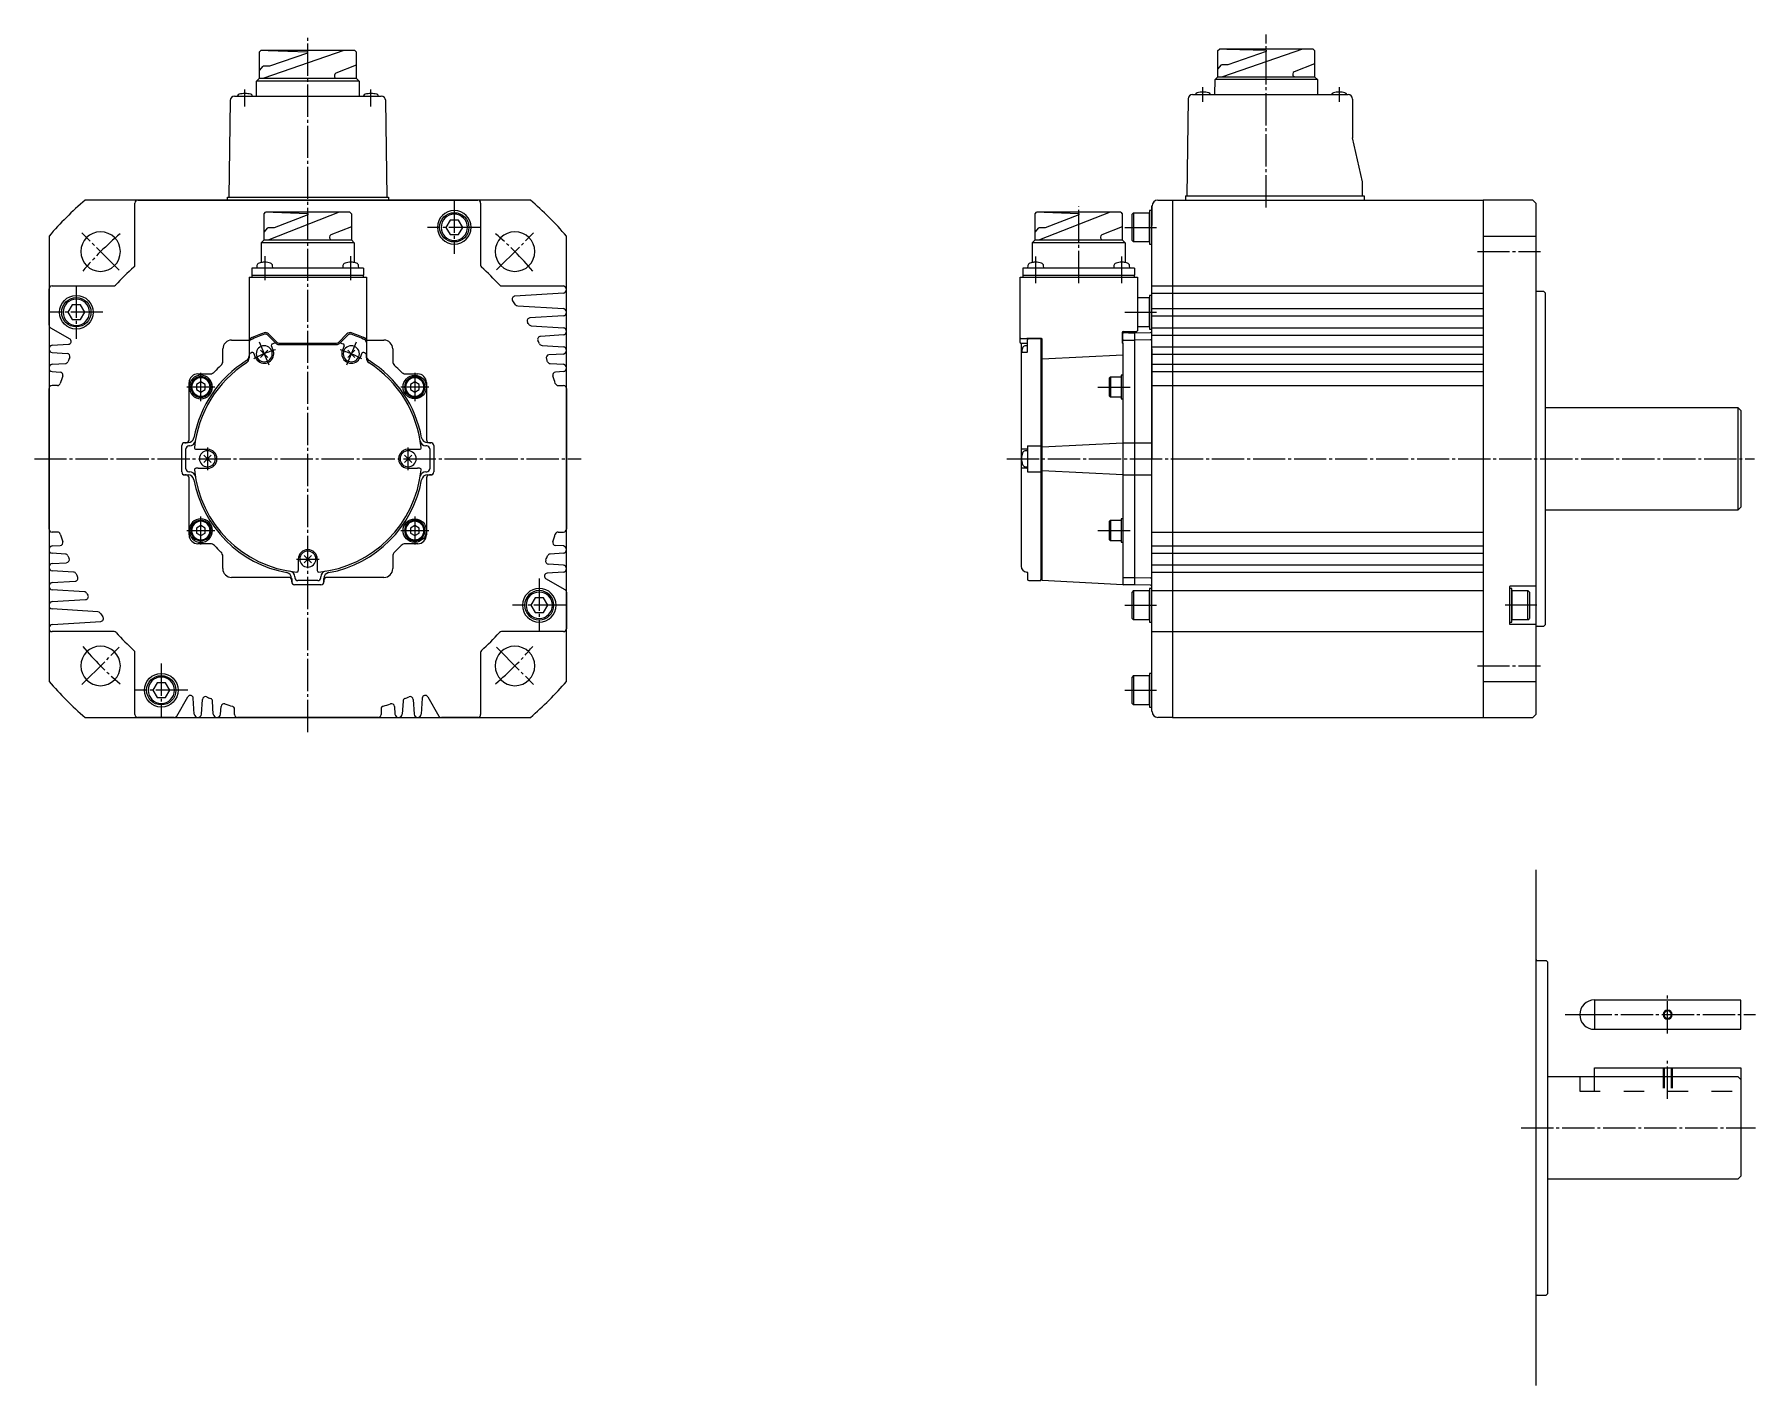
# Model space of a CAD drawing. Extents: x 0 to 920, y 0 to 461.
# Drawn here: x 0 to 587, y 0 to 461 of the extents above; entities that cross this region are included whole.
import ezdxf

# ---------------------------------------------------------------- set-up
doc = ezdxf.new("R2010")
doc.units = 0
doc.header["$MEASUREMENT"] = 0
doc.linetypes.add('DASH_CENTER', pattern=[14, 11, -1, 1, -1])
doc.linetypes.add('DASHED', pattern=[15, 7, -8])
doc.layers.get('0').update_dxf_attribs({"linetype": 'CONTINUOUS'})

msp = doc.modelspace()

# ---------------------------------------------------------------- linework, layer by layer
at = {"color": 1, "linetype": 'DASH_CENTER'}
for p, q in [((93.3, 223.05), (93.3, 460.7)), ((420.42, 402.15), (420.42, 461.2)), ((71.86, 436.65), (71.86, 442.39)), ((114.86, 436.65), (114.86, 442.39)), ((398.82, 438.15), (398.82, 443.15)), ((445.32, 443.15), (445.32, 438.15)), ((143.3, 404.45), (143.3, 386.25)), ((356.42, 376.35), (356.42, 402.49)), ((152.4, 395.35), (134.2, 395.35)), ((372.12, 395.35), (382.92, 395.35)), ((28.95, 380.7), (16.23, 393.42)), ((157.76, 380.81), (170.37, 393.42)), ((78.62, 385.53), (78.62, 377.28)), ((107.98, 377.28), (107.98, 385.53)), ((341.74, 376.35), (341.74, 385.44)), ((371.1, 376.35), (371.1, 385.44)), ((492.49, 387.06), (514.05, 387.06)), ((14.3, 375.45), (14.3, 357.25)), ((23.4, 366.35), (5.2, 366.35)), ((372.12, 366.35), (382.92, 366.35)), ((80.08, 348.27), (76.82, 356.12)), ((109.78, 356.12), (106.52, 348.27)), ((61.6, 340.85), (52, 340.85)), ((56.8, 336.05), (56.8, 345.65)), ((134.6, 340.85), (125, 340.85)), ((129.8, 345.65), (129.8, 336.05)), ((362.92, 340.85), (374.42, 340.85)), ((59.05, 320.24), (59.05, 312.46)), ((127.55, 312.46), (127.55, 320.24)), ((0, 316.35), (186.6, 316.35)), ((331.9, 316.35), (587.02, 316.35)), ((336.17, 316.35), (340.03, 316.35)), ((56.8, 287.05), (56.8, 296.65)), ((129.8, 296.65), (129.8, 287.05)), ((52, 291.85), (61.6, 291.85)), ((125, 291.85), (134.6, 291.85)), ((362.92, 291.85), (374.42, 291.85)), ((89.41, 282.1), (97.19, 282.1)), ((172.3, 275.45), (172.3, 257.25)), ((181.4, 266.35), (163.2, 266.35)), ((372.12, 266.35), (382.92, 266.35)), ((512.73, 266.35), (501.93, 266.35)), ((16.23, 239.28), (28.95, 252)), ((157.65, 252), (170.37, 239.28)), ((43.3, 246.45), (43.3, 228.25)), ((492.49, 245.64), (514.05, 245.64)), ((52.4, 237.35), (34.2, 237.35)), ((47.85, 237.35), (43.3, 237.35)), ((372.12, 237.35), (382.92, 237.35)), ((557.42, 120.18), (557.42, 133.28)), ((522.42, 126.61), (527.42, 126.61)), ((527.42, 126.61), (587.42, 126.61)), ((557.42, 97.9), (557.42, 111)), ((507.42, 88), (587.42, 88))]:
    msp.add_line(p, q, dxfattribs=at)
at = {"color": 7, "linetype": 'Continuous'}
for p, q in [((76.8, 455.2), (77.3, 455.7)), ((76.8, 446.26), (76.8, 455.2)), ((109.3, 455.7), (77.3, 455.7)), ((109.3, 455.7), (77.31, 455.7)), ((105.63, 455.7), (78.32, 446.26)), ((79.83, 455.7), (93.24, 455.31)), ((93.24, 454.84), (80.24, 450.35)), ((93.24, 455.31), (93.24, 454.84)), ((109.8, 455.2), (109.3, 455.7)), ((109.8, 455.2), (109.8, 446.26)), ((403.93, 455.7), (404.43, 456.2)), ((403.93, 446.76), (403.93, 455.7)), ((436.42, 456.2), (404.43, 456.2)), ((436.42, 456.2), (404.43, 456.2)), ((436.42, 456.2), (404.44, 456.2)), ((432.75, 456.2), (405.45, 446.76)), ((406.95, 456.2), (420.37, 455.81)), ((420.37, 455.34), (407.36, 450.85)), ((420.37, 455.81), (420.37, 455.34)), ((436.92, 455.7), (436.42, 456.2)), ((436.92, 455.7), (436.92, 446.76)), ((76.8, 448.86), (78.06, 450.35)), ((80.24, 450.35), (78.06, 450.35)), ((102.36, 447.25), (102.36, 447.01)), ((109.8, 450.68), (102.84, 447.95)), ((402.93, 445.76), (403.93, 446.76)), ((403.93, 449.36), (405.18, 450.85)), ((403.93, 446.76), (430.23, 446.76)), ((407.36, 450.85), (405.18, 450.85)), ((429.48, 447.75), (429.48, 447.51)), ((436.92, 451.18), (429.96, 448.45)), ((430.23, 446.76), (436.92, 446.76)), ((436.92, 446.76), (437.92, 445.76)), ((436.92, 446.76), (437.92, 445.76)), ((75.77, 440.15), (75.8, 445.26)), ((75.8, 445.26), (76.8, 446.26)), ((110.8, 445.26), (75.8, 445.26)), ((76.8, 446.26), (103.11, 446.26)), ((103.11, 446.26), (109.8, 446.26)), ((109.8, 446.26), (110.8, 445.26)), ((109.8, 446.26), (110.8, 445.26)), ((110.8, 445.26), (110.83, 440.15)), ((395.3, 440.65), (421.82, 440.65)), ((402.9, 440.65), (402.93, 445.76)), ((437.92, 445.76), (402.93, 445.76)), ((421.82, 440.65), (448.32, 440.65)), ((437.92, 445.76), (437.95, 440.65)), ((66.84, 438.67), (66.36, 405.65)), ((68.34, 440.15), (93.36, 440.15)), ((93.36, 440.15), (118.38, 440.15)), ((120.35, 405.65), (119.88, 438.67)), ((393.8, 439.17), (393.33, 406.15)), ((449.82, 439.15), (449.82, 425.85)), ((453.32, 410.85), (449.82, 425.85)), ((65.86, 404.65), (65.86, 405.65)), ((65.86, 405.65), (76.16, 405.65)), ((76.16, 405.65), (110.67, 405.65)), ((110.67, 405.65), (120.86, 405.65)), ((120.86, 405.65), (120.86, 404.65)), ((392.82, 406.15), (453.82, 406.15)), ((392.82, 406.15), (392.82, 404.65)), ((453.32, 406.15), (453.32, 410.85)), ((453.82, 406.15), (453.82, 404.65)), ((169.3, 404.65), (17.3, 404.65)), ((34.3, 382.49), (34.3, 403.65)), ((35.3, 404.65), (151.3, 404.65)), ((65.86, 404.65), (66.36, 404.65)), ((66.5, 404.65), (73.3, 404.65)), ((78.42, 399.99), (78.92, 400.49)), ((78.42, 391.05), (78.42, 399.99)), ((107.67, 400.49), (78.92, 400.49)), ((93.3, 400.49), (78.92, 400.49)), ((104.01, 400.49), (79.95, 391.05)), ((81.45, 400.49), (93.3, 400.1)), ((93.3, 399.63), (81.86, 395.14)), ((107.67, 400.49), (93.3, 400.49)), ((93.3, 400.1), (93.3, 399.63)), ((93.3, 399.63), (93.3, 400.1)), ((107.67, 400.49), (108.17, 399.99)), ((108.17, 399.99), (108.17, 391.05)), ((113.3, 404.65), (120.1, 404.65)), ((120.36, 404.65), (120.86, 404.65)), ((152.3, 403.65), (152.3, 382.49)), ((341.55, 399.99), (342.05, 400.49)), ((341.55, 391.05), (341.55, 399.99)), ((356.42, 400.49), (342.05, 400.49)), ((367.13, 400.49), (343.07, 391.05)), ((344.58, 400.49), (356.42, 400.1)), ((356.42, 399.63), (344.99, 395.14)), ((370.8, 400.49), (356.42, 400.49)), ((356.42, 399.63), (356.42, 400.1)), ((356.42, 400.1), (356.42, 399.63)), ((370.8, 400.49), (371.3, 399.99)), ((371.3, 399.99), (371.3, 391.05)), ((375.12, 400.35), (374.62, 399.85)), ((374.62, 390.85), (374.62, 399.85)), ((375.12, 400.35), (375.12, 390.35)), ((375.12, 400.35), (380.62, 400.35)), ((380.62, 401.1), (380.62, 389.6)), ((381.42, 401.1), (380.62, 401.1)), ((380.62, 395.35), (380.62, 400.35)), ((381.42, 316.35), (381.42, 402.65)), ((381.42, 402.65), (381.42, 396.02)), ((383.42, 404.65), (388.42, 404.65)), ((388.42, 404.65), (388.42, 228.05)), ((388.42, 404.65), (494.42, 404.65)), ((511.42, 404.65), (494.42, 404.65)), ((494.42, 404.65), (494.42, 228.05)), ((512.42, 403.65), (511.42, 404.65)), ((512.42, 403.65), (512.42, 316.35)), ((512.42, 403.65), (512.42, 396.45)), ((78.42, 393.65), (79.68, 395.14)), ((81.86, 395.14), (79.68, 395.14)), ((108.17, 395.47), (101.21, 392.74)), ((141.86, 397.85), (140.41, 395.35)), ((140.41, 395.35), (141.86, 392.85)), ((144.74, 397.85), (141.86, 397.85)), ((146.19, 395.35), (144.74, 397.85)), ((144.74, 392.85), (146.19, 395.35)), ((341.55, 393.65), (342.8, 395.14)), ((344.99, 395.14), (342.8, 395.14)), ((371.3, 395.47), (364.34, 392.74)), ((380.62, 390.35), (380.62, 395.35)), ((5, 392.35), (5, 240.35)), ((77.42, 390.05), (78.42, 391.05)), ((77.42, 390.05), (77.42, 383.34)), ((93.3, 390.05), (77.42, 390.05)), ((78.42, 391.05), (93.3, 391.05)), ((93.3, 391.05), (108.17, 391.05)), ((109.17, 390.05), (93.3, 390.05)), ((100.74, 392.04), (100.74, 391.8)), ((108.17, 391.05), (109.17, 390.05)), ((109.17, 390.05), (109.17, 383.34)), ((141.86, 392.85), (144.74, 392.85)), ((181.6, 240.35), (181.6, 392.35)), ((340.55, 390.05), (341.55, 391.05)), ((340.55, 390.05), (340.55, 383.34)), ((356.42, 390.05), (340.55, 390.05)), ((341.55, 391.05), (356.42, 391.05)), ((356.42, 391.05), (371.3, 391.05)), ((372.3, 390.05), (356.42, 390.05)), ((363.86, 392.04), (363.86, 391.8)), ((371.3, 391.05), (372.3, 390.05)), ((372.3, 390.05), (372.3, 383.34)), ((374.62, 390.85), (375.12, 390.35)), ((380.62, 390.35), (375.12, 390.35)), ((380.62, 389.6), (381.42, 389.6)), ((494.42, 392.35), (512.42, 392.35)), ((75.94, 382.29), (75.87, 381.44)), ((81.37, 381.44), (81.3, 382.29)), ((105.3, 382.29), (105.23, 381.44)), ((110.73, 381.44), (110.66, 382.29)), ((339.07, 382.29), (338.99, 381.44)), ((344.49, 381.44), (344.42, 382.29)), ((368.43, 382.29), (368.35, 381.44)), ((373.85, 381.44), (373.78, 382.29)), ((73.3, 378.35), (73.3, 351.54)), ((73.3, 378.35), (113.3, 378.35)), ((73.3, 378.35), (113.3, 378.35)), ((73.3, 378.35), (113.3, 378.35)), ((74.25, 381.44), (74.25, 379.05)), ((112.35, 381.44), (74.25, 381.44)), ((74.25, 379.05), (112.35, 379.05)), ((74.3, 378.35), (74.3, 379.05)), ((112.3, 378.35), (112.3, 379.05)), ((112.35, 381.44), (112.35, 379.05)), ((113.3, 378.35), (113.3, 351.54)), ((336.42, 378.35), (376.42, 378.35)), ((336.42, 357.62), (336.42, 378.35)), ((337.37, 381.44), (337.37, 379.05)), ((375.47, 381.44), (337.37, 381.44)), ((337.37, 379.05), (375.47, 379.05)), ((337.42, 378.35), (337.42, 379.05)), ((375.42, 378.35), (375.42, 379.05)), ((375.47, 381.44), (375.47, 379.05)), ((376.42, 378.35), (376.42, 360.05)), ((5, 361.93), (5, 374.35)), ((6, 375.35), (26.95, 375.35)), ((159.44, 375.35), (180.52, 375.35)), ((180.52, 372.87), (163.97, 371.86)), ((376.42, 371.35), (380.62, 371.35)), ((381.42, 372.1), (380.62, 372.1)), ((380.62, 372.1), (380.62, 360.6)), ((380.62, 366.35), (380.62, 371.35)), ((381.42, 375.35), (494.42, 375.35)), ((381.42, 372.85), (494.42, 372.85)), ((515.12, 373.5), (512.92, 373.5)), ((515.62, 373), (515.12, 373.5)), ((515.62, 373), (515.62, 368.85)), ((12.86, 368.85), (11.41, 366.35)), ((11.41, 366.35), (12.86, 363.85)), ((15.74, 368.85), (12.86, 368.85)), ((17.19, 366.35), (15.74, 368.85)), ((15.74, 363.85), (17.19, 366.35)), ((164.97, 368.54), (180.52, 367.59)), ((180.52, 365.11), (169.13, 364.41)), ((380.62, 361.35), (380.62, 366.35)), ((381.42, 367.6), (494.42, 367.6)), ((381.42, 365.1), (494.42, 365.1)), ((515.62, 368.85), (515.62, 259.7)), ((5.5, 361.06), (12.03, 357.29)), ((12.86, 363.85), (15.74, 363.85)), ((79.54, 358.61), (82.36, 355.79)), ((79.93, 358.97), (82.76, 356.14)), ((103.84, 356.14), (106.67, 358.97)), ((104.24, 355.79), (107.06, 358.61)), ((169.53, 361.76), (180.52, 361.09)), ((180.52, 358.61), (172.68, 358.13)), ((371.22, 359.35), (371.22, 356.05)), ((371.42, 355.85), (371.42, 359.06)), ((371.72, 359.85), (376.22, 359.85)), ((373.42, 359.39), (371.72, 359.35)), ((373.42, 359.39), (375.42, 359.35)), ((375.42, 359.36), (380.93, 359.45)), ((375.42, 359.36), (375.42, 273.34)), ((380.62, 361.35), (376.42, 361.35)), ((380.62, 360.6), (381.42, 360.6)), ((381.42, 361.1), (494.42, 361.1)), ((381.42, 272.75), (381.42, 359.95)), ((381.42, 358.6), (494.42, 358.6)), ((6.08, 355.09), (11.59, 355.43)), ((6.08, 352.61), (11.18, 352.3)), ((64.3, 349.66), (64.3, 353.85)), ((67.3, 356.85), (73.3, 356.85)), ((73.3, 356.04), (73.3, 350.77)), ((78.45, 352.2), (77.21, 353.43)), ((78.45, 352.2), (79.69, 353.43)), ((81.45, 353.44), (80.87, 354.85)), ((83.42, 355.35), (103.18, 355.35)), ((83.46, 355.85), (103.14, 355.85)), ((105.73, 354.85), (105.15, 353.44)), ((106.91, 353.43), (108.15, 352.2)), ((109.39, 353.43), (108.15, 352.2)), ((113.3, 356.85), (119.3, 356.85)), ((122.3, 353.85), (122.3, 349.66)), ((173.24, 355.03), (180.52, 354.59)), ((336.42, 356.05), (336.42, 357.62)), ((336.62, 357.42), (343.72, 357.42)), ((336.62, 355.85), (338.87, 355.85)), ((336.72, 355.59), (336.72, 352.47)), ((336.72, 352.47), (336.72, 350.67)), ((336.92, 355.79), (338.72, 355.79)), ((338.72, 352.67), (336.92, 352.67)), ((338.92, 354.95), (338.08, 354.87)), ((343.52, 357.42), (338.72, 357.42)), ((338.72, 355.79), (338.72, 355.79)), ((338.72, 352.67), (338.72, 352.67)), ((338.92, 355.99), (338.92, 356.92)), ((338.92, 352.87), (338.92, 355.99)), ((343.52, 357.42), (343.52, 275.15)), ((343.92, 274.75), (343.92, 357.22)), ((371.42, 355.85), (371.42, 273.35)), ((371.72, 356.86), (373.42, 356.89)), ((373.42, 356.89), (375.42, 356.85)), ((380.93, 356.95), (375.42, 356.86)), ((381.42, 354.6), (494.42, 354.6)), ((381.42, 353.85), (381.42, 316.35)), ((6.08, 348.59), (10.59, 348.87)), ((75.45, 350.95), (74.86, 352.36)), ((78.45, 352.2), (77.21, 350.96)), ((78.45, 352.2), (79.69, 350.96)), ((106.91, 350.96), (108.15, 352.2)), ((109.39, 350.96), (108.15, 352.2)), ((111.74, 352.36), (111.15, 350.95)), ((113.3, 350.77), (113.3, 351.85)), ((180.52, 352.11), (175.62, 351.81)), ((176.01, 348.87), (180.52, 348.59)), ((336.72, 350.67), (336.72, 319.8)), ((343.92, 350.41), (371.42, 351.81)), ((381.42, 352.1), (494.42, 352.1)), ((381.42, 348.6), (494.42, 348.6)), ((7.87, 341.35), (6, 341.35)), ((6.08, 346.11), (8.76, 345.94)), ((52.8, 322.85), (52.8, 342.35)), ((56.8, 342.58), (55.3, 341.72)), ((55.3, 341.72), (55.3, 339.98)), ((55.8, 345.35), (59.99, 345.35)), ((58.3, 341.72), (56.8, 342.58)), ((58.3, 339.98), (58.3, 341.72)), ((126.61, 345.35), (130.8, 345.35)), ((129.8, 342.58), (128.3, 341.72)), ((128.3, 341.72), (128.3, 339.98)), ((131.3, 341.72), (129.8, 342.58)), ((131.3, 339.98), (131.3, 341.72)), ((133.8, 342.35), (133.8, 322.85)), ((180.52, 346.11), (177.84, 345.94)), ((178.73, 341.35), (180.6, 341.35)), ((367.27, 344.35), (366.92, 344)), ((366.92, 337.7), (366.92, 344)), ((367.27, 344.35), (370.92, 344.35)), ((367.27, 344.35), (367.27, 337.35)), ((371.42, 344.85), (370.92, 344.85)), ((370.92, 344.85), (370.92, 336.85)), ((381.42, 346.1), (494.42, 346.1)), ((381.42, 341.35), (494.42, 341.35)), ((5, 316.35), (5, 340.35)), ((55.3, 339.98), (56.8, 339.12)), ((56.8, 339.12), (58.3, 339.98)), ((128.3, 339.98), (129.8, 339.12)), ((129.8, 339.12), (131.3, 339.98)), ((181.6, 340.35), (181.6, 316.35)), ((366.92, 337.7), (367.27, 337.35)), ((370.92, 337.35), (367.27, 337.35)), ((370.92, 336.85), (371.42, 336.85)), ((515.62, 333.85), (527.42, 333.85)), ((527.42, 333.85), (581.42, 333.85)), ((582.42, 332.85), (581.42, 333.85)), ((581.42, 333.85), (581.42, 298.85)), ((582.42, 332.85), (582.42, 328.85)), ((582.42, 328.85), (582.42, 316.35)), ((50.3, 311.85), (50.3, 320.85)), ((50.3, 311.85), (50.3, 320.85)), ((50.3, 311.85), (50.3, 320.85)), ((50.3, 311.85), (50.3, 320.85)), ((52.48, 321.85), (51.3, 321.85)), ((51.3, 321.85), (51.8, 321.85)), ((51.7, 312.95), (51.7, 319.75)), ((52.95, 320.75), (52.7, 320.75)), ((55.13, 319.6), (55.85, 319.6)), ((55.85, 319.6), (59.05, 319.6)), ((59.05, 316.35), (57.81, 317.59)), ((59.05, 316.35), (60.29, 317.59)), ((127.55, 316.35), (126.31, 317.59)), ((127.55, 319.6), (130.75, 319.6)), ((127.55, 316.35), (128.79, 317.59)), ((130.75, 319.6), (131.47, 319.6)), ((133.9, 320.75), (133.64, 320.75)), ((135.3, 321.85), (134.12, 321.85)), ((134.8, 321.85), (135.3, 321.85)), ((134.9, 319.75), (134.9, 312.95)), ((136.3, 320.85), (136.3, 311.85)), ((136.3, 320.85), (136.3, 311.85)), ((136.3, 320.85), (136.3, 311.85)), ((136.3, 320.85), (136.3, 311.85)), ((336.72, 319.6), (336.72, 313.1)), ((338.72, 319.6), (336.92, 319.6)), ((338.92, 319.11), (338.08, 319.03)), ((338.72, 319.6), (338.69, 319.6)), ((338.92, 320.75), (343.52, 320.75)), ((338.92, 320.75), (338.92, 311.95)), ((343.92, 320.45), (371.42, 321.85)), ((371.42, 321.85), (375.42, 321.85)), ((375.42, 321.85), (381.42, 321.85)), ((5, 292.35), (5, 316.35)), ((52.7, 311.95), (52.95, 311.95)), ((55.85, 313.1), (55.13, 313.1)), ((55.85, 313.1), (59.05, 313.1)), ((59.05, 316.35), (57.81, 315.11)), ((59.05, 316.35), (60.29, 315.11)), ((127.55, 316.35), (126.31, 315.11)), ((127.55, 316.35), (128.79, 315.11)), ((127.55, 313.1), (130.75, 313.1)), ((131.47, 313.1), (130.75, 313.1)), ((133.64, 311.95), (133.9, 311.95)), ((181.6, 316.35), (181.6, 292.35)), ((336.72, 312.9), (336.72, 279.69)), ((338.69, 313.1), (336.92, 313.1)), ((338.08, 313.68), (338.92, 313.61)), ((338.69, 313.1), (338.72, 313.1)), ((338.92, 311.95), (343.52, 311.95)), ((371.42, 310.85), (343.92, 312.25)), ((381.42, 230.05), (381.42, 316.35)), ((512.42, 316.35), (512.42, 229.05)), ((582.42, 316.35), (582.42, 303.85)), ((51.3, 310.85), (52.48, 310.85)), ((51.8, 310.85), (51.3, 310.85)), ((52.8, 290.35), (52.8, 309.85)), ((133.8, 309.85), (133.8, 290.35)), ((134.12, 310.85), (135.3, 310.85)), ((135.3, 310.85), (134.8, 310.85)), ((371.42, 310.85), (375.42, 310.85)), ((375.42, 310.85), (381.42, 310.85)), ((581.42, 298.85), (582.42, 299.85)), ((582.42, 303.85), (582.42, 299.85)), ((367.27, 295.35), (366.92, 295)), ((366.92, 288.7), (366.92, 295)), ((367.27, 295.35), (367.27, 288.35)), ((367.27, 295.35), (370.92, 295.35)), ((370.92, 295.85), (370.92, 287.85)), ((371.42, 295.85), (370.92, 295.85)), ((527.42, 298.85), (515.62, 298.85)), ((581.42, 298.85), (527.42, 298.85)), ((7.87, 291.35), (6, 291.35)), ((56.8, 293.58), (55.3, 292.72)), ((55.3, 292.72), (55.3, 290.98)), ((55.3, 290.98), (56.8, 290.12)), ((58.3, 292.72), (56.8, 293.58)), ((56.8, 290.12), (58.3, 290.98)), ((58.3, 290.98), (58.3, 292.72)), ((129.8, 293.58), (128.3, 292.72)), ((128.3, 292.72), (128.3, 290.98)), ((128.3, 290.98), (129.8, 290.12)), ((131.3, 292.72), (129.8, 293.58)), ((129.8, 290.12), (131.3, 290.98)), ((131.3, 290.98), (131.3, 292.72)), ((178.73, 291.35), (180.6, 291.35)), ((366.92, 288.7), (367.27, 288.35)), ((370.92, 288.35), (367.27, 288.35)), ((370.92, 287.85), (371.42, 287.85)), ((381.42, 291.35), (494.42, 291.35)), ((6.08, 286.59), (8.76, 286.76)), ((10.59, 283.83), (6.08, 284.11)), ((59.99, 287.35), (55.8, 287.35)), ((64.3, 278.85), (64.3, 283.04)), ((90.05, 282.1), (90.05, 278.18)), ((93.3, 282.1), (92.06, 283.34)), ((93.3, 282.1), (92.06, 280.86)), ((93.3, 282.1), (94.54, 283.34)), ((93.3, 282.1), (94.54, 280.86)), ((96.55, 282.1), (96.55, 278.18)), ((122.3, 283.04), (122.3, 278.85)), ((130.8, 287.35), (126.61, 287.35)), ((180.52, 284.11), (176.01, 283.83)), ((180.52, 286.59), (177.84, 286.76)), ((381.42, 286.6), (494.42, 286.6)), ((381.42, 284.1), (494.42, 284.1)), ((6.08, 280.59), (10.98, 280.89)), ((13.36, 277.66), (6.08, 278.11)), ((180.52, 277.61), (175.01, 277.27)), ((180.52, 280.09), (175.42, 280.4)), ((338.72, 277.69), (338.69, 277.69)), ((338.92, 277.49), (338.92, 275.25)), ((381.42, 280.1), (494.42, 280.1)), ((381.42, 277.6), (494.42, 277.6)), ((6.08, 274.09), (13.92, 274.57)), ((17.07, 270.94), (6.08, 271.61)), ((86.8, 275.85), (67.3, 275.85)), ((87.8, 275.53), (87.8, 274.35)), ((87.8, 274.35), (87.8, 274.85)), ((97.8, 273.35), (88.8, 273.35)), ((93.3, 273.35), (88.8, 273.35)), ((88.9, 276), (88.9, 275.75)), ((96.7, 274.75), (89.9, 274.75)), ((97.8, 273.35), (93.3, 273.35)), ((97.7, 275.75), (97.7, 276)), ((98.8, 274.35), (98.8, 275.53)), ((98.8, 274.85), (98.8, 274.35)), ((119.3, 275.85), (99.8, 275.85)), ((181.1, 271.64), (174.57, 275.41)), ((181.6, 270.77), (181.6, 258.35)), ((339.42, 274.75), (343.52, 274.75)), ((343.52, 274.75), (343.52, 275.15)), ((343.52, 275.15), (343.92, 275.15)), ((343.52, 274.75), (343.52, 275.15)), ((371.42, 273.35), (343.92, 274.75)), ((371.72, 275.84), (373.42, 275.82)), ((373.42, 273.32), (371.72, 273.34)), ((373.42, 275.82), (375.42, 275.85)), ((375.42, 273.35), (373.42, 273.32)), ((375.12, 271.35), (374.62, 270.85)), ((374.62, 261.85), (374.62, 270.85)), ((375.12, 271.35), (380.62, 271.35)), ((375.12, 271.35), (375.12, 261.35)), ((375.42, 275.84), (380.93, 275.75)), ((380.93, 273.25), (375.42, 273.34)), ((381.42, 272.1), (380.62, 272.1)), ((380.62, 272.1), (380.62, 260.6)), ((380.62, 266.35), (380.62, 271.35)), ((381.42, 271.35), (494.42, 271.35)), ((503.42, 272.65), (503.42, 260.05)), ((504.22, 272.1), (503.42, 272.1)), ((512.42, 272.85), (503.62, 272.85)), ((504.22, 260.6), (504.22, 272.1)), ((504.22, 271.35), (509.72, 271.35)), ((504.22, 271.35), (504.22, 266.35)), ((510.22, 270.85), (509.72, 271.35)), ((509.72, 261.35), (509.72, 271.35)), ((510.22, 270.85), (510.22, 261.85)), ((6.08, 267.59), (17.47, 268.29)), ((21.63, 264.16), (6.08, 265.11)), ((170.86, 268.85), (169.41, 266.35)), ((169.41, 266.35), (170.86, 263.85)), ((173.74, 268.85), (170.86, 268.85)), ((175.19, 266.35), (173.74, 268.85)), ((173.74, 263.85), (175.19, 266.35)), ((380.62, 261.35), (380.62, 266.35)), ((504.22, 266.35), (504.22, 261.35)), ((5, 258.59), (5, 258.35)), ((6.17, 259.84), (22.63, 260.84)), ((170.86, 263.85), (173.74, 263.85)), ((374.62, 261.85), (375.12, 261.35)), ((380.62, 261.35), (375.12, 261.35)), ((380.62, 260.6), (381.42, 260.6)), ((503.42, 260.6), (504.22, 260.6)), ((503.62, 259.85), (512.42, 259.85)), ((509.72, 261.35), (504.22, 261.35)), ((509.72, 261.35), (510.22, 261.85)), ((512.92, 259.2), (515.12, 259.2)), ((515.12, 259.2), (515.62, 259.7)), ((27.16, 257.35), (6, 257.35)), ((180.6, 257.35), (159.44, 257.35)), ((381.42, 257.35), (494.42, 257.35)), ((34.3, 229.05), (34.3, 250.21)), ((152.3, 250.21), (152.3, 229.05)), ((375.12, 242.35), (374.62, 241.85)), ((374.62, 232.85), (374.62, 241.85)), ((375.12, 242.35), (375.12, 232.35)), ((375.12, 242.35), (380.62, 242.35)), ((380.62, 243.1), (380.62, 231.6)), ((381.42, 243.1), (380.62, 243.1)), ((380.62, 237.35), (380.62, 242.35)), ((41.86, 239.85), (40.41, 237.35)), ((40.41, 237.35), (41.86, 234.85)), ((44.74, 239.85), (41.86, 239.85)), ((46.19, 237.35), (44.74, 239.85)), ((44.74, 234.85), (46.19, 237.35)), ((48.59, 228.55), (52.36, 235.08)), ((134.24, 235.08), (138.01, 228.55)), ((380.62, 232.35), (380.62, 237.35)), ((494.42, 240.35), (512.42, 240.35)), ((512.42, 236.25), (512.42, 229.05)), ((41.86, 234.85), (44.74, 234.85)), ((54.56, 229.13), (54.22, 234.64)), ((57.04, 229.13), (57.35, 234.23)), ((61.06, 229.13), (60.78, 233.64)), ((63.54, 229.13), (63.7, 231.81)), ((68.3, 229.05), (68.3, 230.92)), ((118.3, 230.92), (118.3, 229.05)), ((122.89, 231.81), (123.06, 229.13)), ((125.82, 233.64), (125.54, 229.13)), ((129.25, 234.23), (129.56, 229.13)), ((132.38, 234.64), (132.04, 229.13)), ((374.62, 232.85), (375.12, 232.35)), ((380.62, 232.35), (375.12, 232.35)), ((380.62, 231.6), (381.42, 231.6)), ((17.3, 228.05), (169.3, 228.05)), ((47.72, 228.05), (35.3, 228.05)), ((117.3, 228.05), (69.3, 228.05)), ((151.3, 228.05), (138.88, 228.05)), ((388.42, 228.05), (383.42, 228.05)), ((388.42, 228.05), (494.42, 228.05)), ((494.42, 228.05), (511.42, 228.05)), ((511.42, 228.05), (512.42, 229.05)), ((512.42, 176), (512.42, 145.65)), ((512.42, 145.65), (512.42, 30.35)), ((512.92, 145.15), (515.92, 145.15)), ((516.42, 144.65), (515.92, 145.15)), ((516.42, 144.65), (516.42, 105.5)), ((532.42, 131.61), (532.42, 121.61)), ((582.42, 131.61), (532.42, 131.61)), ((582.42, 121.61), (582.42, 131.61)), ((532.42, 121.61), (582.42, 121.61)), ((532.42, 108.5), (555.92, 108.5)), ((532.42, 105.5), (532.42, 108.5)), ((555.92, 108.5), (556.17, 108.5)), ((556.17, 108.5), (558.67, 108.5)), ((558.67, 108.5), (558.92, 108.5)), ((558.92, 108.5), (582.42, 108.5)), ((582.42, 108.5), (582.42, 104.29)), ((516.42, 105.5), (527.42, 105.5)), ((516.42, 105.5), (516.42, 70.5)), ((527.42, 105.5), (532.42, 105.5)), ((532.42, 105.5), (581.42, 105.5)), ((581.42, 105.5), (582.42, 104.5)), ((582.42, 104.5), (582.42, 104.29)), ((582.42, 104.29), (582.42, 100.5)), ((582.42, 100.5), (582.42, 71.5)), ((581.42, 70.5), (516.42, 70.5)), ((516.42, 70.5), (516.42, 31.35)), ((582.42, 71.5), (581.42, 70.5)), ((512.42, 30.35), (512.42, 0)), ((512.92, 30.85), (515.92, 30.85)), ((516.42, 31.35), (515.92, 30.85))]:
    msp.add_line(p, q, dxfattribs=at)
at = {"color": 2, "linetype": 'DASHED'}
for p, q in [((555.92, 108.5), (555.92, 100.5)), ((558.92, 108.5), (558.92, 100.5)), ((527.42, 105.5), (527.42, 100.5)), ((527.42, 100.5), (582.42, 100.5))]:
    msp.add_line(p, q, dxfattribs=at)
at = {"color": 7, "linetype": 'DASHED'}
for p, q in [((556.17, 108.5), (556.17, 100.5)), ((558.67, 108.5), (558.67, 100.5)), ((532.42, 100.5), (532.42, 105.5))]:
    msp.add_line(p, q, dxfattribs=at)
at = {"color": 7, "linetype": 'Continuous'}
for centre, major_axis, start_param, end_param in [((103.11, 447.25), (0.53, 0.53), 1.159283, 2.356194), ((103.11, 447.01), (-0.53, 0.53), 0.785398, 2.356194), ((430.23, 447.75), (-0.53, 0.53), -0.411514, 0.785398), ((430.23, 447.51), (-0.53, 0.53), 0.785398, 2.356194), ((70.18, 439.79), (-0.707, 0.707), -0.50166, 0.417199), ((71.86, 434.03), (-4.95, 4.95), -0.785398, -0.50166), ((71.86, 434.03), (-4.95, 4.95), -1.069137, -0.785398), ((73.54, 439.79), (-0.707, 0.707), 4.29519, 5.214048), ((113.18, 439.79), (-0.707, 0.707), -0.50166, 0.417199), ((114.86, 434.03), (-4.95, 4.95), -0.785398, -0.50166), ((114.86, 434.03), (-4.95, 4.95), -1.069137, -0.785398), ((116.54, 439.79), (0.707, 0.707), 5.865986, 6.784845), ((395.3, 439.15), (1.06, 1.06), 0.785398, 2.341828), ((397.14, 440.29), (-0.707, 0.707), -0.50166, 0.417199), ((398.82, 434.53), (4.95, 4.95), 0.785398, 1.069137), ((398.82, 434.53), (4.95, 4.95), 0.50166, 0.785398), ((400.5, 440.29), (-0.707, 0.707), 4.29519, 5.214048), ((443.64, 440.29), (-0.707, 0.707), -0.50166, 0.417199), ((445.32, 434.53), (4.95, 4.95), 0.785398, 1.069137), ((445.32, 434.53), (4.95, 4.95), 0.50166, 0.785398), ((447, 440.29), (-0.707, 0.707), 4.29519, 5.214048), ((448.32, 439.15), (1.06, 1.06), 5.497787, 7.068583), ((68.34, 438.65), (1.06, 1.06), 0.785398, 2.341828), ((118.38, 438.65), (1.06, 1.06), 5.512154, 7.068583), ((93.3, 316.35), (-115.53, 15.01), -0.730979, -0.581477), ((35.3, 403.65), (0.707, 0.707), 0.785398, 2.356194), ((143.3, 395.35), (5.71, 0.71), -0.123185, 6.16), ((143.3, 395.35), (-4.96, 0.64), 3.269740347424325, 9.55292565460391), ((143.3, 395.35), (-3.98, 2.1), 3.627634, 9.910819), ((151.3, 403.65), (-0.707, 0.707), 3.926991, 5.497787), ((93.3, 316.35), (116.34, 6.06), 0.658622, 0.808124), ((383.42, 402.65), (1.41, 1.41), 0.785398, 2.356194), ((22.59, 387.06), (-6.62, 1.32), 3.338109, 9.621294), ((164.01, 387.06), (-6.62, 1.32), 3.338109, 9.621294), ((101.49, 392.04), (0.53, 0.53), 1.159283, 2.356194), ((101.49, 391.8), (-0.53, 0.53), 0.785398, 2.356194), ((364.61, 392.04), (-0.53, 0.53), -0.411514, 0.785398), ((364.61, 391.8), (-0.53, 0.53), 0.785398, 2.356194), ((33.3, 382.49), (-0.707, 0.707), 3.092956, 3.926991), ((76.94, 382.2), (0.707, 0.707), 1.069137, 2.268928), ((78.62, 376.44), (-4.95, 4.95), -0.613829, -0.50166), ((78.62, 376.44), (-4.95, 4.95), -0.785398, -0.613829), ((78.62, 376.44), (4.95, 4.95), 0.50166, 0.785398), ((80.3, 382.2), (-0.707, 0.707), 4.014257, 5.214048), ((106.3, 382.2), (0.707, 0.707), 1.069137, 2.268928), ((107.98, 376.44), (4.95, 4.95), 0.785398, 1.069137), ((107.98, 376.44), (4.95, 4.95), 0.613829, 0.785398), ((107.98, 376.44), (4.95, 4.95), 0.50166, 0.613829), ((109.66, 382.2), (0.707, 0.707), 5.585054, 6.784845), ((153.3, 382.49), (0.707, 0.707), 2.356194, 3.19023), ((340.06, 382.2), (-0.707, 0.707), -0.50166, 0.698132), ((341.74, 376.44), (-4.95, 4.95), -0.613844, -0.50166), ((341.74, 376.44), (4.95, 4.95), 0.785398, 0.956953), ((341.74, 376.44), (4.95, 4.95), 0.50166, 0.785398), ((343.42, 382.2), (-0.707, 0.707), 4.014257, 5.214048), ((369.42, 382.2), (-0.707, 0.707), -0.50166, 0.698132), ((371.1, 376.44), (-4.95, 4.95), -0.785398, -0.50166), ((371.1, 376.44), (4.95, 4.95), 0.613829, 0.785398), ((371.1, 376.44), (-4.95, 4.95), -1.069137, -0.956967), ((372.78, 382.2), (0.707, 0.707), 5.585054, 6.784845), ((92.15, 315.32), (62.44, 62.44), 1.504706, 1.603818), ((93.3, 316.35), (-71.51, 51.8), 4.505186, 4.60246), ((6, 374.35), (0.707, 0.707), 0.785398, 2.356194), ((14.3, 366.35), (5.67, 0.96), -0.1672996080030793, 6.115885699176507), ((14.3, 366.35), (-4.88, 1.09), 3.362230314330205, 9.645415621509791), ((14.3, 366.35), (-3.98, 2.1), 3.627634, 9.910819), ((26.95, 376.35), (-0.707, 0.707), 2.356194, 3.174614), ((159.44, 376.35), (-0.707, 0.707), 1.522159, 2.356194), ((164.03, 370.86), (0.707, 0.707), 0.846485, 3.012749), ((93.3, 316.35), (-62.44, 62.44), 4.565028, 4.583545), ((180.35, 374.11), (-0.886, 0.886), 2.498654, 5.355328), ((512.92, 374), (0.354, 0.354), 2.356194, 3.926991), ((165.03, 369.54), (0.707, 0.707), 2.994231, 3.865904), ((169.19, 363.41), (0.707, 0.707), 0.846485, 2.911283), ((180.35, 366.35), (-0.886, 0.886), 2.498654, 5.355328), ((6, 361.93), (-0.707, 0.707), 0.785398, 1.832596), ((93.3, 316.35), (42.85, 15.31), 1.561762, 1.672145), ((93.3, 316.35), (42.58, 14.56), 1.57637, 1.687857), ((78.86, 357.91), (-1.06, 1.06), 4.712389, 5.832042), ((78.83, 357.9), (-0.707, 0.707), -1.570796, -0.450378), ((107.73, 357.91), (1.06, 1.06), 0.451143, 1.570796), ((107.77, 357.9), (0.707, 0.707), 0.450378, 1.570796), ((93.3, 316.35), (31.82, 31.82), 0.338891, 0.450378), ((93.3, 316.35), (-42.98, 14.93), 4.60211, 4.712493), ((93.3, 316.35), (75.31, 46.1), -0.002753, 0.005847), ((169.59, 362.76), (-0.707, 0.707), 1.331887, 2.295108), ((180.35, 359.85), (0.886, 0.886), 4.06945, 6.926124), ((371.72, 359.35), (-0.354, 0.354), -0.785398, 0.785398), ((371.72, 359.06), (0.212, 0.212), 0.802851, 2.356194), ((376.22, 360.05), (0.141, 0.141), 3.926991, 5.497787), ((380.92, 359.95), (-0.354, 0.354), 2.373648, 3.926991), ((6.25, 353.85), (-0.886, 0.886), -0.642939, 2.213735), ((11.53, 356.43), (0.707, 0.707), 3.988077, 6.544985), ((67.3, 353.85), (2.12, 2.12), 0.785398, 2.356194), ((73.6, 357.7), (-0.212, 0.212), 0.785398, 2.800832), ((74.3, 356.04), (0.707, 0.707), 1.231906, 2.356194), ((93.3, 316.35), (-19.47, 36.08), -0.009288, 0.007603), ((74.4, 352.17), (0.354, 0.354), 5.890486, 7.554054), ((78.45, 352.2), (1.94, 1.94), 5.497787, 11.780972), ((81.33, 355.04), (0.354, 0.354), 1.085418, 2.748894), ((93.3, 316.35), (-28.99, 28.99), -0.506987, -0.485379), ((78.45, 352.2), (2.3, 2.3), 5.497787, 5.890486), ((82.17, 355.29), (0.354, 0.354), 0.10944, 1.063809), ((83.42, 356.85), (-1.06, 1.06), 1.570796, 2.356194), ((83.46, 356.85), (-0.707, 0.707), 1.570796, 2.356194), ((103.14, 356.85), (0.707, 0.707), 3.926991, 4.712389), ((103.18, 356.85), (1.06, 1.06), 3.926991, 4.602949), ((104.43, 355.29), (0.354, 0.354), 0.506987, 1.461357), ((93.3, 316.35), (11.92, 39.23), -0.006558, 0.016511), ((108.15, 352.2), (-2.3, 2.3), 0.392699, 0.785398), ((108.15, 352.2), (1.94, 1.94), 5.497787, 11.780972), ((105.27, 355.04), (0.354, 0.354), 5.105088, 6.768564), ((112.2, 352.17), (0.354, 0.354), 0.299928, 1.963495), ((93.3, 316.35), (28.99, 28.99), 0.283038, 0.301445), ((112.3, 356.04), (0.707, 0.707), 5.497787, 6.622076), ((113, 357.7), (-0.212, 0.212), 1.911557, 3.926991), ((119.3, 353.85), (-2.12, 2.12), 3.926991, 5.497787), ((172.75, 357.13), (0.707, 0.707), 0.846485, 2.830418), ((93.3, 316.35), (-39.79, 78.83), 4.705376, 4.719117), ((173.3, 356.03), (-0.707, 0.707), 1.245881, 2.295108), ((180.35, 353.35), (-0.886, 0.886), 2.498654, 5.355328), ((336.62, 357.62), (-0.141, 0.141), 0.785397, 2.356194), ((336.62, 356.05), (0.141, 0.141), 2.356193, 3.926991), ((336.62, 356.05), (0.141, 0.141), 2.356193, 3.926991), ((336.92, 355.59), (-0.141, 0.141), -0.785176, 0.785398), ((336.92, 352.47), (0.141, 0.141), 0.785398, 2.356194), ((343.92, 352.2), (-4.95, 4.95), 0.50166, 0.717612), ((338.16, 353.88), (-0.707, 0.707), -0.698132, 0.50166), ((338.72, 355.99), (0.141, 0.141), 3.926991, 5.497787), ((338.72, 352.87), (0.141, 0.141), 3.926991, 5.497787), ((339.42, 356.92), (-0.354, 0.354), -0.785398, 0.785398), ((343.72, 357.22), (-0.141, 0.141), 3.926991, 5.497787), ((371.42, 356.05), (0.141, 0.141), 2.356194, 3.926991), ((371.72, 356.56), (0.212, 0.212), 0.802851, 2.356194), ((380.92, 357.45), (0.354, 0.354), 3.944444, 5.497787), ((6.25, 347.35), (-0.886, 0.886), -0.642939, 2.213735), ((10.53, 349.86), (-0.707, 0.707), 2.417281, 3.542262), ((11.12, 351.3), (0.707, 0.707), 5.095676, 7.007497), ((93.3, 316.35), (-81.58, 33.78), -0.00949, 0.007892), ((93.3, 316.35), (39.44, 2.12), 2.075802, 2.906134), ((93.3, 316.35), (-38.82, 1.58), -0.961373, -0.057239), ((93.3, 316.35), (30.76, 30.76), 1.534961, 1.606632), ((62.3, 349.66), (1.41, 1.41), 4.676553, 5.497787), ((71.3, 351.54), (1.41, 1.41), 4.485733, 5.497787), ((71.3, 350.77), (1.41, 1.41), 4.495713, 5.497787), ((73.8, 351.85), (-0.354, 0.354), -0.283038, 0.785398), ((78.45, 352.2), (-3.22, 0.43), 0.526334, 3.275227), ((108.15, 352.2), (3.24, 0.24), 3.068689, 5.817583), ((112.8, 351.85), (0.354, 0.354), 5.497787, 6.566223), ((115.3, 351.54), (-1.41, 1.41), 0.785398, 1.797452), ((115.3, 350.77), (-1.41, 1.41), 0.785398, 1.787472), ((93.3, 316.35), (38.83, 1.09), 0.069784, 0.973918), ((93.3, 316.35), (39.46, 1.82), 0.135732, 0.966064), ((124.3, 349.66), (1.41, 1.41), 2.356194, 3.177428), ((93.3, 316.35), (-30.76, 30.76), 4.676553, 4.748225), ((175.68, 350.81), (0.707, 0.707), 0.846485, 2.752365), ((93.3, 316.35), (62.44, 62.44), 5.882498, 5.893957), ((176.07, 349.86), (0.707, 0.707), 2.740906, 3.865904), ((180.35, 347.35), (-0.886, 0.886), 2.498654, 5.355328), ((6, 340.35), (0.707, 0.707), 0.785398, 2.356194), ((7.87, 342.35), (0.707, 0.707), 3.926991, 5.202355), ((8.7, 344.95), (0.707, 0.707), 5.171814, 7.007497), ((93.3, 316.35), (-84.07, 27), -0.015188, 0.015353), ((55.8, 342.35), (2.12, 2.12), 0.785398, 2.356194), ((56.8, 340.85), (-3.67, 1.59), 3.550485, 9.83367), ((56.8, 340.85), (-2.47, 2.47), 3.926991, 10.210176), ((56.8, 340.85), (-2.23, 2.23), 3.926991, 10.210176), ((59.99, 347.35), (-1.41, 1.41), 2.356194, 3.177428), ((126.61, 347.35), (1.41, 1.41), 3.105757, 3.926991), ((129.8, 340.85), (-3.77, 1.33), 3.480214256408793, 9.76339956358838), ((129.8, 340.85), (-3.44, 0.67), 3.33417, 9.617355), ((129.8, 340.85), (-2.23, 2.23), 3.926991, 10.210176), ((130.8, 342.35), (2.12, 2.12), 5.497787, 7.068583), ((177.9, 344.95), (-0.707, 0.707), -0.724312, 1.111355), ((93.3, 316.35), (84.57, 25.39), 0.003796, 0.034338), ((178.73, 342.35), (0.707, 0.707), 2.65161, 3.926991), ((180.6, 340.35), (-0.707, 0.707), 3.926991, 5.497787), ((52.48, 323.85), (-1.41, 1.41), 2.356194, 3.745269), ((134.12, 323.85), (1.41, 1.41), 2.537916, 3.926991), ((51.3, 320.85), (0.707, 0.707), 0.785398, 2.356194), ((51.3, 320.85), (0.707, 0.707), 0.785381, 2.356194), ((51.3, 320.85), (0.707, 0.707), 0.785398, 2.356194), ((52.7, 319.75), (0.707, 0.707), 0.785398, 2.356194), ((51.8, 322.85), (0.707, 0.707), 3.926974, 5.497787), ((52.95, 322.75), (1.41, 1.41), 3.926991, 5.340468), ((55.13, 320.1), (0.354, 0.354), 2.258254, 3.926991), ((59.05, 316.35), (1.94, 1.94), 5.497787, 11.780972), ((59.05, 316.35), (2.3, 2.3), 3.926991, 7.068583), ((127.55, 316.35), (2.3, 2.3), 0.785398, 3.926991), ((127.55, 316.35), (1.94, 1.94), 5.497787, 11.780972), ((131.47, 320.1), (-0.354, 0.354), 2.356194, 4.024931), ((133.64, 322.75), (1.41, 1.41), 2.513513, 3.926991), ((134.8, 322.85), (-0.707, 0.707), 0.785398, 2.356211), ((133.9, 319.75), (-0.707, 0.707), 3.926991, 5.497787), ((135.3, 320.85), (-0.707, 0.707), 3.926991, 5.497787), ((135.3, 320.85), (-0.707, 0.707), 3.926991, 5.497787), ((135.3, 320.85), (-0.707, 0.707), 3.926991, 5.497804), ((336.92, 319.8), (0.141, 0.141), 2.356194, 3.926652), ((343.92, 316.36), (-4.95, 4.95), 0.50166, 0.785398), ((338.16, 318.04), (0.707, 0.707), 0.872665, 2.072456), ((338.72, 319.4), (0.141, 0.141), 5.497787, 7.068583), ((51.3, 311.85), (0.707, 0.707), 2.356194, 3.926991), ((51.3, 311.85), (0.707, 0.707), 2.356194, 3.926974), ((51.3, 311.85), (0.707, 0.707), 2.356194, 3.926991), ((52.7, 312.95), (-0.707, 0.707), 0.785398, 2.356194), ((52.95, 309.95), (1.41, 1.41), 5.655106, 7.068583), ((55.13, 312.6), (0.354, 0.354), 0.785398, 2.454135), ((93.3, 316.35), (38.85, 0.29), 3.232036, 4.606922), ((93.3, 316.35), (38.85, 0.44), -1.484204, -0.109258), ((131.47, 312.6), (0.354, 0.354), 5.399847, 7.068583), ((133.64, 309.95), (1.41, 1.41), 0.785398, 2.198876), ((133.9, 312.95), (0.707, 0.707), 3.926991, 5.497787), ((135.3, 311.85), (-0.707, 0.707), 2.356194, 3.926991), ((135.3, 311.85), (-0.707, 0.707), 2.356194, 3.926991), ((135.3, 311.85), (-0.707, 0.707), 2.356211, 3.926991), ((336.92, 312.9), (0.141, 0.141), 0.78325, 2.356194), ((343.92, 316.36), (-4.95, 4.95), 0.785398, 1.069137), ((338.16, 314.68), (0.707, 0.707), 2.639933, 3.839724), ((338.72, 313.3), (-0.141, 0.141), 2.356194, 3.926991), ((51.8, 309.85), (0.707, 0.707), 5.497787, 7.068567), ((52.48, 308.85), (-1.41, 1.41), 4.108712, 5.497787), ((93.3, 316.35), (39.49, 0.82), 3.30244, 4.509765), ((93.3, 316.35), (39.48, 1.39), -1.424989, -0.216906), ((134.12, 308.85), (1.41, 1.41), 0.785398, 2.174473), ((134.8, 309.85), (-0.707, 0.707), -0.785381, 0.785398), ((56.8, 291.85), (-3.67, 1.59), 3.550485, 9.83367), ((56.8, 291.85), (-2.47, 2.47), 3.926991, 10.210176), ((56.8, 291.85), (-2.23, 2.23), 3.926991, 10.210176), ((129.8, 291.85), (-3.77, 1.33), 3.480214256408793, 9.76339956358838), ((129.8, 291.85), (-3.44, 0.67), 3.33417, 9.617355), ((129.8, 291.85), (-2.23, 2.23), 3.926991, 10.210176), ((6, 292.35), (-0.707, 0.707), 0.785398, 2.356194), ((7.87, 290.35), (0.707, 0.707), 5.793203, 7.068583), ((8.7, 287.75), (0.707, 0.707), 3.988077, 5.823744), ((93.3, 316.35), (84.71, 24.92), 3.150957, 3.181498), ((55.8, 290.35), (-2.12, 2.12), 0.785398, 2.356194), ((130.8, 290.35), (-2.12, 2.12), 2.356194, 3.926991), ((177.9, 287.75), (-0.707, 0.707), 0.459425, 2.295108), ((93.3, 316.35), (-84.14, 26.77), 3.123688, 3.15423), ((178.73, 290.35), (-0.707, 0.707), -0.785398, 0.489966), ((180.6, 292.35), (0.707, 0.707), 3.926991, 5.497787), ((6.25, 285.35), (-0.886, 0.886), -0.642939, 2.213735), ((10.53, 282.84), (-0.707, 0.707), 4.311702, 5.436701), ((10.92, 281.89), (0.707, 0.707), 3.988077, 5.893957), ((93.3, 316.35), (62.44, 62.44), 2.740906, 2.752365), ((59.99, 285.35), (-1.41, 1.41), 4.676553, 5.497787), ((93.3, 316.35), (30.76, 30.76), 3.105757, 3.177428), ((62.3, 283.04), (1.41, 1.41), 5.497787, 6.319021), ((93.3, 282.1), (-2.3, 2.3), 3.926991, 7.068583), ((93.3, 282.1), (1.94, 1.94), 5.497787, 11.780972), ((124.3, 283.04), (1.41, 1.41), 1.534961, 2.356194), ((93.3, 316.35), (-30.76, 30.76), 3.105757, 3.177428), ((126.61, 285.35), (1.41, 1.41), 0.785398, 1.606632), ((93.3, 316.35), (-81.69, 33.52), 3.128886, 3.146268), ((176.07, 282.83), (-0.707, 0.707), -0.724312, 0.400669), ((180.35, 285.35), (-0.886, 0.886), 2.498654, 5.355328), ((6.25, 279.35), (-0.886, 0.886), -0.642939, 2.213735), ((13.3, 276.67), (-0.707, 0.707), 4.387474, 5.436701), ((93.3, 316.35), (78.9, 39.64), 3.136478, 3.150219), ((67.3, 278.85), (2.12, 2.12), 2.356194, 3.926991), ((85.8, 275.53), (-1.41, 1.41), 3.926991, 5.316038), ((86.9, 276), (-1.41, 1.41), 3.926991, 5.34044), ((89.55, 278.18), (0.354, 0.354), 3.829021, 5.497787), ((97.05, 278.18), (0.354, 0.354), 2.356194, 4.024901), ((99.7, 276), (1.41, 1.41), 0.942745, 2.356194), ((100.8, 275.53), (1.41, 1.41), 0.980971, 2.356194), ((119.3, 278.85), (-2.12, 2.12), 2.356194, 3.926991), ((175.07, 276.27), (-0.707, 0.707), -0.724312, 1.832596), ((175.48, 281.4), (0.707, 0.707), 1.954083, 3.865904), ((180.35, 278.85), (-0.886, 0.886), 2.498654, 5.355328), ((338.72, 279.69), (1.41, 1.41), 2.356194, 3.907761), ((338.72, 277.49), (-0.141, 0.141), 3.926991, 5.497787), ((371.72, 276.14), (0.212, 0.212), 2.356194, 3.909538), ((6.25, 272.85), (0.886, 0.886), 0.927857, 3.784532), ((13.85, 275.57), (0.707, 0.707), 3.988077, 5.972011), ((17.01, 269.94), (0.707, 0.707), 6.044276, 7.007497), ((93.3, 316.35), (62.44, 62.44), 2.902683, 2.911283), ((86.8, 274.85), (0.707, 0.707), 5.497787, 7.068583), ((88.8, 274.35), (-0.707, 0.707), 0.785398, 2.356194), ((88.8, 274.35), (-0.707, 0.707), 0.785398, 2.356194), ((88.8, 274.35), (-0.707, 0.707), 0.785398, 2.356194), ((89.9, 275.75), (-0.707, 0.707), 0.785398, 2.356194), ((96.7, 275.75), (0.707, 0.707), 3.926991, 5.497787), ((97.8, 274.35), (0.707, 0.707), 3.926991, 5.497787), ((97.8, 274.35), (0.707, 0.707), 3.926991, 5.497787), ((97.8, 274.35), (0.707, 0.707), 3.926991, 5.497787), ((99.8, 274.85), (0.707, 0.707), 0.785398, 2.356194), ((172.3, 266.35), (5.58, 1.39), -0.244285, 6.0389), ((172.3, 266.35), (4.6, 1.95), -0.400666, 5.882519), ((172.3, 266.35), (4.49, 0.34), -0.075599, 6.207586), ((180.6, 270.77), (-0.707, 0.707), 3.926991, 4.974188), ((339.42, 275.25), (-0.354, 0.354), 0.785398, 2.356194), ((371.72, 273.64), (0.212, 0.212), 2.356194, 3.909538), ((380.92, 275.25), (-0.354, 0.354), 3.926991, 5.480334), ((380.92, 272.75), (-0.354, 0.354), 3.926991, 5.480334), ((503.62, 272.65), (-0.141, 0.141), -0.785398, 0.785398), ((6.25, 266.35), (-0.886, 0.886), -0.642939, 2.213735), ((17.41, 269.29), (0.707, 0.707), 3.988077, 6.052876), ((6.25, 258.59), (0.884, 0.884), 0.846485, 2.356194), ((21.57, 263.16), (-0.707, 0.707), 4.565028, 5.436701), ((93.3, 316.35), (-62.44, 62.44), 1.423435, 1.441953), ((22.57, 261.84), (0.707, 0.707), 3.988077, 6.154342), ((503.62, 260.05), (-0.141, 0.141), 0.785398, 2.356194), ((512.92, 258.7), (-0.354, 0.354), -0.785398, 0.785398), ((6, 258.35), (-0.707, 0.707), 0.785398, 2.356194), ((27.16, 256.35), (-0.707, 0.707), 4.663752, 5.497787), ((93.3, 316.35), (73.22, 49.36), 3.285192, 3.382466), ((93.3, 316.35), (-62.44, 62.44), 3.092956, 3.19023), ((159.44, 256.35), (0.707, 0.707), 0.785398, 1.619433), ((180.6, 258.35), (0.707, 0.707), 3.926991, 5.497787), ((22.59, 245.64), (6.59, 1.44), -0.214928, 6.068257), ((33.3, 250.21), (-0.707, 0.707), 3.926991, 4.761026), ((153.3, 250.21), (-0.707, 0.707), -0.048637, 0.785398), ((164.01, 245.64), (6.59, 1.44), -0.214928, 6.068257), ((43.3, 237.35), (5.64, 1.13), -0.1969226458729343, 6.086262661306651), ((43.3, 237.35), (-4.88, 1.09), 3.362230314330205, 9.645415621509791), ((43.3, 237.35), (-3.98, 2.1), 3.627634, 9.910819), ((93.3, 316.35), (-102.94, 54.55), 1.197932, 1.347434), ((53.22, 234.58), (0.707, 0.707), 5.558874, 8.115781), ((58.35, 234.17), (0.707, 0.707), 0.383287, 2.295108), ((93.3, 316.35), (-62.44, 62.44), 1.954083, 1.971466), ((93.3, 316.35), (-34.4, 81.32), 3.126183, 3.143565), ((128.25, 234.17), (-0.707, 0.707), 3.988077, 5.899898), ((133.38, 234.58), (0.707, 0.707), 6.021386, 8.578293), ((93.3, 316.35), (-111.08, 35.13), 2.587768, 2.737271), ((55.8, 229.3), (-0.886, 0.886), 0.927857, 3.784532), ((59.78, 233.58), (-0.707, 0.707), 3.988077, 5.113058), ((62.3, 229.3), (-0.886, 0.886), 0.927857, 3.784532), ((64.7, 231.75), (0.707, 0.707), 0.459425, 2.295108), ((93.3, 316.35), (29.16, 83.35), 3.152197, 3.182739), ((67.3, 230.92), (0.707, 0.707), 5.497787, 6.773151), ((119.3, 230.92), (0.707, 0.707), 1.08083, 2.356194), ((93.3, 316.35), (84.22, 26.52), 4.70283, 4.733371), ((121.9, 231.75), (0.707, 0.707), 5.558874, 7.394557), ((124.3, 229.3), (-0.886, 0.886), 0.927857, 3.784532), ((126.81, 233.58), (0.707, 0.707), 1.170127, 2.295108), ((130.8, 229.3), (0.886, 0.886), 2.498654, 5.355328), ((383.42, 230.05), (-1.41, 1.41), 0.785398, 2.356194), ((35.3, 229.05), (-0.707, 0.707), 0.785398, 2.356194), ((47.72, 229.05), (0.707, 0.707), 3.926991, 4.974188), ((69.3, 229.05), (-0.707, 0.707), 0.785398, 2.356194), ((117.3, 229.05), (0.707, 0.707), 3.926991, 5.497787), ((138.88, 229.05), (0.707, 0.707), 2.879793, 3.926991), ((151.3, 229.05), (0.707, 0.707), 3.926991, 5.497787), ((512.92, 145.65), (-0.354, 0.354), 0.785398, 2.356194), ((532.42, 126.61), (-3.54, 3.54), -0.785398, 0.785398), ((532.42, 126.61), (-3.54, 3.54), 0.785398, 2.356194), ((557.42, 126.61), (-0.884, 0.884), 3.926991, 10.210176), ((512.92, 30.35), (-0.354, 0.354), -0.785398, 0.785398)]:
    msp.add_ellipse(centre, major_axis=major_axis, ratio=1, start_param=start_param, end_param=end_param, dxfattribs=at)
at = {"color": 1, "linetype": 'DASH_CENTER'}
for major_axis, start_param, end_param in [((97.99, 19.94), 2.065368, 2.245429), ((87.41, 48.57), 0.188174, 0.368235), ((-27.44, 27.44), -0.495955, -0.289402), ((-38.62, 3.69), 4.311619, 4.518171), ((87.5, 48.41), 3.331626, 3.511687), ((99.24, 12.28), -0.998549, -0.818488)]:
    msp.add_ellipse((93.3, 316.35), major_axis=major_axis, ratio=1, start_param=start_param, end_param=end_param, dxfattribs=at)
at = {"color": 2, "linetype": 'Continuous'}
msp.add_ellipse((557.42, 126.61), major_axis=(-1.06, 1.06), ratio=1, start_param=3.926991, end_param=10.210176, dxfattribs=at)

doc.saveas('drawing.dxf')
